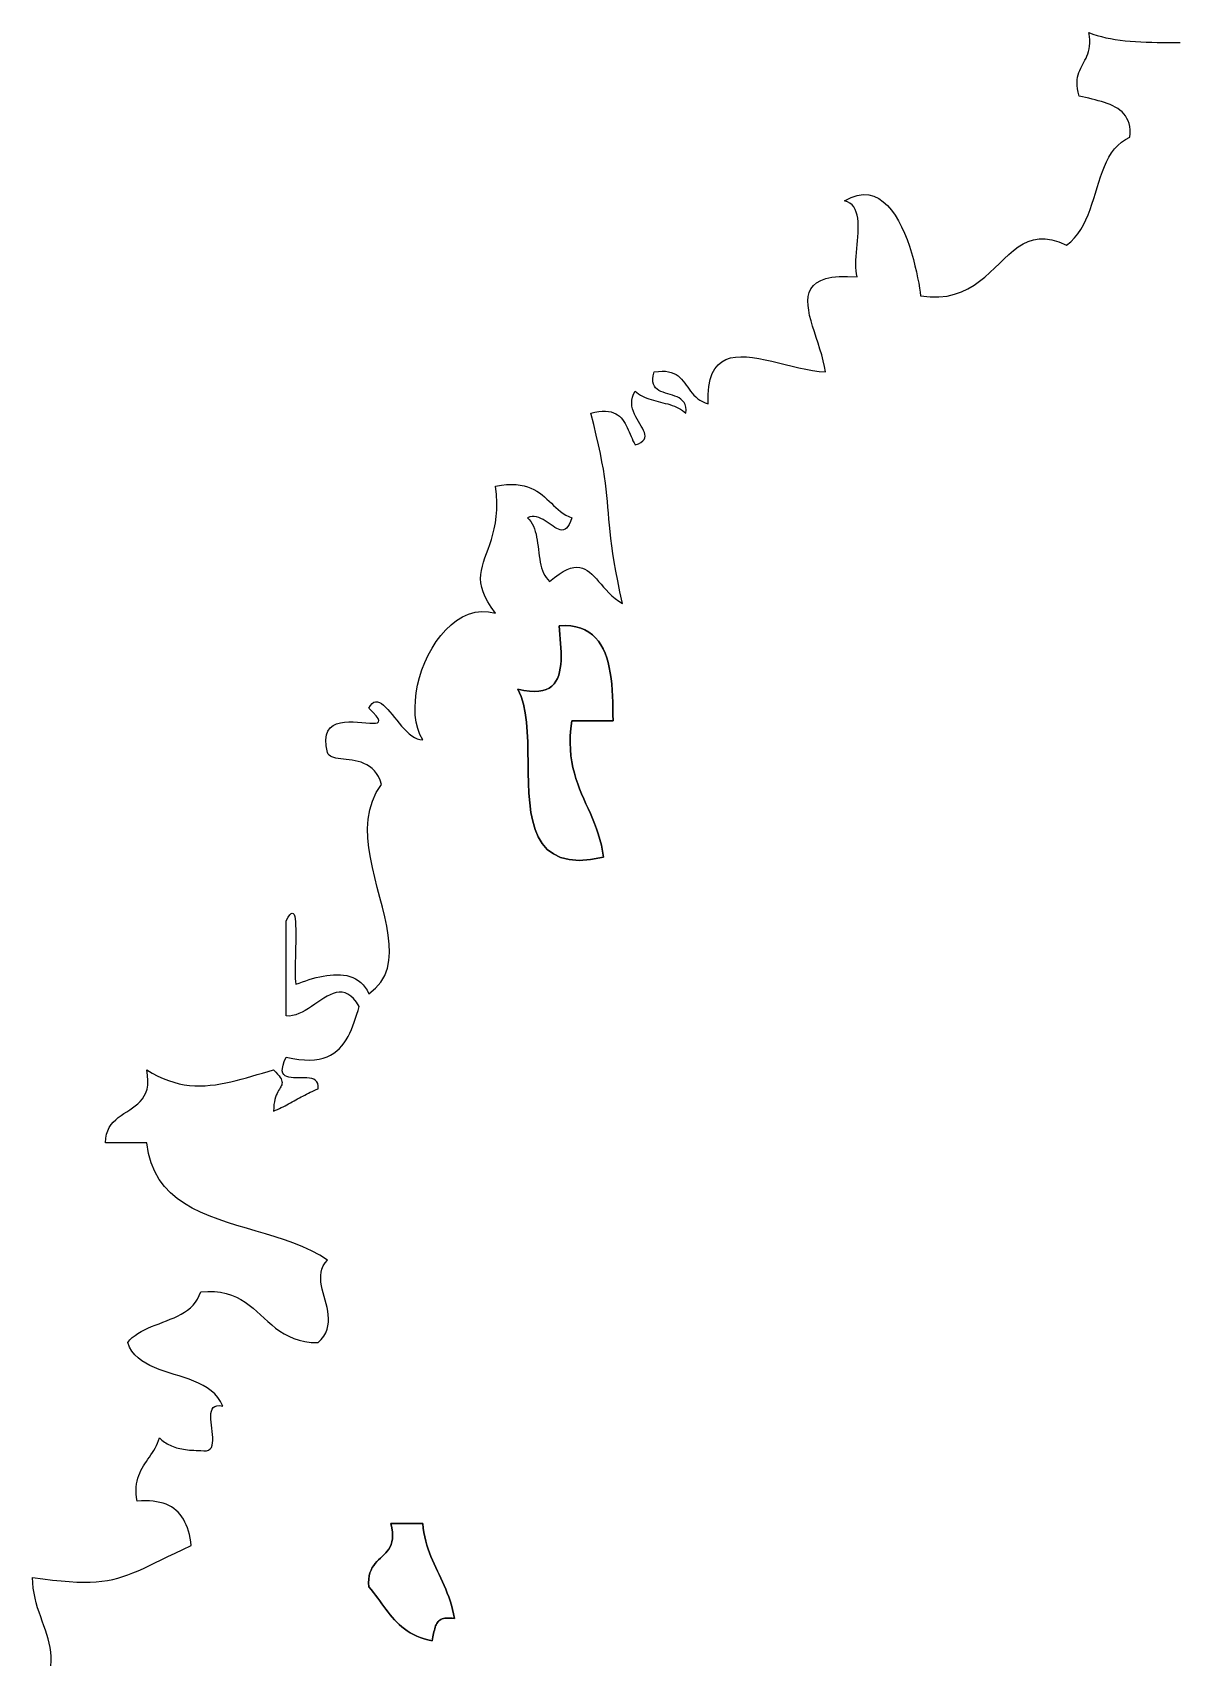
# Model space of a CAD drawing. Extents: x 0 to 1.82, y -2.75 to 0.29.
# Drawn here: x 0.02 to 0.377, y -0.398 to 0.11 of the extents above; entities that cross this region are included whole.
import ezdxf

# ---------------------------------------------------------------- set-up
doc = ezdxf.new("R2010")
doc.units = 0
doc.layers.get('0').update_dxf_attribs({"linetype": 'CONTINUOUS'})

msp = doc.modelspace()

# ---------------------------------------------------------------- linework, layer by layer
at = {"color": 7}
for points in [[(0.34675, 0.0905), (0.34644, 0.09169), (0.34622, 0.09278), (0.34611, 0.09379), (0.34608, 0.09472), (0.34612, 0.09558), (0.34624, 0.09638), (0.34642, 0.09713), (0.34664, 0.09784), (0.34691, 0.09851), (0.34721, 0.09915), (0.34753, 0.09978), (0.34787, 0.1004), (0.34821, 0.10102), (0.34854, 0.10165), (0.34887, 0.1023), (0.34917, 0.10297), (0.34944, 0.10368), (0.34968, 0.10443), (0.34986, 0.10523), (0.34998, 0.10609), (0.35004, 0.10702), (0.35002, 0.10803), (0.34992, 0.10912), (0.34972, 0.11031)], [(0.34972, 0.11031), (0.35099, 0.10984), (0.3523, 0.10942), (0.35366, 0.10904), (0.35506, 0.10871), (0.35651, 0.10842), (0.358, 0.10817), (0.35953, 0.10796), (0.36109, 0.10778), (0.36269, 0.10763), (0.36432, 0.1075), (0.36599, 0.10741), (0.36767, 0.10734), (0.36939, 0.10728), (0.37113, 0.10725), (0.37289, 0.10723), (0.37467, 0.10723), (0.37646, 0.10723), (0.37828, 0.10724)], [(0.3626, 0.07762), (0.36267, 0.07881), (0.36265, 0.07992), (0.36253, 0.08094), (0.36232, 0.08188), (0.36203, 0.08274), (0.36165, 0.08353), (0.36121, 0.08426), (0.36069, 0.08492), (0.36011, 0.08553), (0.35947, 0.08608), (0.35877, 0.08658), (0.35802, 0.08703), (0.35722, 0.08745), (0.35638, 0.08782), (0.35551, 0.08817), (0.3546, 0.08848), (0.35367, 0.08877), (0.35271, 0.08904), (0.35173, 0.0893), (0.35075, 0.08954), (0.34975, 0.08978), (0.34875, 0.09002), (0.34775, 0.09026), (0.34675, 0.0905)], [(0.34279, 0.04395), (0.34408, 0.045), (0.34524, 0.04618), (0.34628, 0.04747), (0.34721, 0.04885), (0.34805, 0.05032), (0.34881, 0.05186), (0.3495, 0.05345), (0.35013, 0.0551), (0.35071, 0.05678), (0.35126, 0.05848), (0.3518, 0.06019), (0.35232, 0.0619), (0.35285, 0.06359), (0.3534, 0.06526), (0.35398, 0.06688), (0.3546, 0.06845), (0.35528, 0.06996), (0.35602, 0.07139), (0.35684, 0.07272), (0.35776, 0.07396), (0.35878, 0.07508), (0.35992, 0.07607), (0.36119, 0.07692), (0.3626, 0.07762)], [(0.27346, 0.05781), (0.27551, 0.05884), (0.27744, 0.05946), (0.27927, 0.05971), (0.281, 0.0596), (0.28262, 0.05918), (0.28414, 0.05846), (0.28556, 0.05749), (0.28688, 0.05627), (0.28812, 0.05485), (0.28926, 0.05326), (0.29032, 0.05151), (0.29129, 0.04964), (0.29217, 0.04768), (0.29298, 0.04566), (0.29371, 0.0436), (0.29437, 0.04153), (0.29495, 0.03948), (0.29546, 0.03748), (0.29591, 0.03556), (0.29629, 0.03374), (0.29661, 0.03206), (0.29687, 0.03054), (0.29708, 0.02921), (0.29723, 0.0281)], [(0.27742, 0.03404), (0.27721, 0.03495), (0.27708, 0.03593), (0.27701, 0.03697), (0.27699, 0.03807), (0.27702, 0.03922), (0.27708, 0.0404), (0.27717, 0.04162), (0.27727, 0.04285), (0.27739, 0.04409), (0.27749, 0.04533), (0.27759, 0.04657), (0.27767, 0.04779), (0.27771, 0.04898), (0.27772, 0.05014), (0.27767, 0.05125), (0.27757, 0.05231), (0.27739, 0.05331), (0.27714, 0.05424), (0.2768, 0.05509), (0.27637, 0.05585), (0.27582, 0.05651), (0.27516, 0.05706), (0.27438, 0.0575), (0.27346, 0.05781)], [(0.29723, 0.0281), (0.3002, 0.02778), (0.30295, 0.02777), (0.30548, 0.02805), (0.30783, 0.02859), (0.30999, 0.02935), (0.31201, 0.0303), (0.31389, 0.03141), (0.31564, 0.03265), (0.3173, 0.03398), (0.31888, 0.03539), (0.3204, 0.03682), (0.32187, 0.03825), (0.32331, 0.03966), (0.32475, 0.041), (0.3262, 0.04224), (0.32768, 0.04336), (0.3292, 0.04432), (0.3308, 0.04509), (0.33247, 0.04564), (0.33426, 0.04594), (0.33616, 0.04595), (0.3382, 0.04564), (0.34041, 0.04498), (0.34279, 0.04395)], [(0.26752, 0.00433), (0.26721, 0.00608), (0.2668, 0.00786), (0.26632, 0.00967), (0.26577, 0.01148), (0.2652, 0.0133), (0.26461, 0.0151), (0.26403, 0.01688), (0.26348, 0.01864), (0.26299, 0.02035), (0.26257, 0.02201), (0.26226, 0.0236), (0.26207, 0.02513), (0.26202, 0.02657), (0.26214, 0.02792), (0.26245, 0.02917), (0.26297, 0.0303), (0.26372, 0.03131), (0.26473, 0.03219), (0.26602, 0.03292), (0.26761, 0.03349), (0.26952, 0.0339), (0.27178, 0.03414), (0.2744, 0.03419), (0.27742, 0.03404)], [(0.23087, -0.00557), (0.23086, -0.00268), (0.23108, -0.00016), (0.23151, 0.002), (0.23214, 0.00383), (0.23296, 0.00534), (0.23395, 0.00656), (0.2351, 0.00751), (0.23641, 0.00822), (0.23785, 0.0087), (0.23942, 0.00898), (0.2411, 0.00909), (0.24288, 0.00903), (0.24475, 0.00885), (0.24669, 0.00855), (0.2487, 0.00816), (0.25075, 0.0077), (0.25285, 0.0072), (0.25496, 0.00668), (0.2571, 0.00616), (0.25923, 0.00566), (0.26135, 0.0052), (0.26345, 0.00482), (0.26551, 0.00452), (0.26752, 0.00433)], [(0.22394, -0.00855), (0.22398, -0.00751), (0.22389, -0.00661), (0.22367, -0.00584), (0.22334, -0.00519), (0.22291, -0.00463), (0.22239, -0.00417), (0.2218, -0.00378), (0.22115, -0.00345), (0.22045, -0.00317), (0.21973, -0.00292), (0.21899, -0.0027), (0.21824, -0.00248), (0.21751, -0.00226), (0.21679, -0.00202), (0.21612, -0.00175), (0.2155, -0.00143), (0.21494, -0.00105), (0.21446, -0.00061), (0.21408, -0.00007), (0.2138, 0.00056), (0.21364, 0.0013), (0.21362, 0.00217), (0.21375, 0.00317), (0.21403, 0.00433)], [(0.21403, 0.00433), (0.21533, 0.00452), (0.2165, 0.00459), (0.21756, 0.00455), (0.21851, 0.00442), (0.21937, 0.0042), (0.22014, 0.0039), (0.22084, 0.00352), (0.22148, 0.00308), (0.22206, 0.00259), (0.22259, 0.00205), (0.22309, 0.00147), (0.22356, 0.00086), (0.22402, 0.00024), (0.22448, -0.0004), (0.22493, -0.00105), (0.2254, -0.00169), (0.2259, -0.00231), (0.22643, -0.00291), (0.227, -0.00348), (0.22763, -0.00402), (0.22832, -0.0045), (0.22908, -0.00493), (0.22993, -0.00529), (0.23087, -0.00557)], [(0.20809, -0.01845), (0.20909, -0.01806), (0.20987, -0.01765), (0.21044, -0.0172), (0.21084, -0.01672), (0.21107, -0.01622), (0.21115, -0.01568), (0.21111, -0.01512), (0.21095, -0.01453), (0.2107, -0.01391), (0.21038, -0.01326), (0.20999, -0.01259), (0.20957, -0.01189), (0.20913, -0.01116), (0.20869, -0.01041), (0.20826, -0.00964), (0.20787, -0.00884), (0.20753, -0.00802), (0.20725, -0.00717), (0.20707, -0.0063), (0.20699, -0.00541), (0.20703, -0.00449), (0.20722, -0.00355), (0.20756, -0.00259), (0.20809, -0.00161)], [(0.20809, -0.00161), (0.2086, -0.00208), (0.20916, -0.00251), (0.20974, -0.00289), (0.21036, -0.00323), (0.21101, -0.00353), (0.21168, -0.00381), (0.21237, -0.00406), (0.21308, -0.00429), (0.2138, -0.0045), (0.21453, -0.0047), (0.21527, -0.00489), (0.21601, -0.00508), (0.21675, -0.00527), (0.21749, -0.00546), (0.21823, -0.00566), (0.21895, -0.00587), (0.21965, -0.0061), (0.22035, -0.00635), (0.22102, -0.00663), (0.22166, -0.00693), (0.22228, -0.00727), (0.22287, -0.00765), (0.22342, -0.00808), (0.22394, -0.00855)], [(0.19422, -0.00855), (0.19553, -0.00823), (0.19673, -0.00802), (0.19782, -0.00792), (0.19883, -0.0079), (0.19974, -0.00798), (0.20057, -0.00814), (0.20132, -0.00838), (0.202, -0.00869), (0.20261, -0.00907), (0.20317, -0.0095), (0.20367, -0.00999), (0.20413, -0.01053), (0.20454, -0.0111), (0.20492, -0.01172), (0.20527, -0.01236), (0.20559, -0.01302), (0.2059, -0.0137), (0.2062, -0.0144), (0.20649, -0.01509), (0.20679, -0.01579), (0.20709, -0.01648), (0.2074, -0.01716), (0.20773, -0.01782), (0.20809, -0.01845)], [(0.20413, -0.06797), (0.20332, -0.0643), (0.20263, -0.06092), (0.20204, -0.05782), (0.20154, -0.05497), (0.20112, -0.05235), (0.20077, -0.04991), (0.20048, -0.04765), (0.20024, -0.04552), (0.20004, -0.04351), (0.19986, -0.04159), (0.1997, -0.03972), (0.19955, -0.03789), (0.19939, -0.03606), (0.19921, -0.03421), (0.19901, -0.03231), (0.19877, -0.03034), (0.19848, -0.02826), (0.19814, -0.02605), (0.19772, -0.02368), (0.19723, -0.02113), (0.19664, -0.01837), (0.19595, -0.01537), (0.19515, -0.0121), (0.19422, -0.00855)], [(0.16451, -0.07094), (0.16316, -0.06915), (0.16207, -0.06746), (0.16122, -0.06587), (0.16059, -0.06436), (0.16016, -0.06293), (0.15991, -0.06155), (0.15983, -0.06022), (0.15989, -0.05891), (0.16007, -0.05763), (0.16036, -0.05634), (0.16073, -0.05505), (0.16117, -0.05374), (0.16165, -0.05238), (0.16216, -0.05098), (0.16268, -0.04952), (0.16319, -0.04798), (0.16367, -0.04635), (0.16409, -0.04462), (0.16445, -0.04277), (0.16472, -0.0408), (0.16487, -0.03868), (0.16491, -0.0364), (0.16479, -0.03395), (0.16451, -0.03133)], [(0.16451, -0.03133), (0.1663, -0.03102), (0.16795, -0.03084), (0.16947, -0.03078), (0.17088, -0.03082), (0.17218, -0.03097), (0.17338, -0.0312), (0.17449, -0.03152), (0.17551, -0.03191), (0.17647, -0.03237), (0.17736, -0.03289), (0.1782, -0.03345), (0.17899, -0.03405), (0.17975, -0.03468), (0.18048, -0.03534), (0.18119, -0.03601), (0.1819, -0.03668), (0.1826, -0.03735), (0.18331, -0.03801), (0.18404, -0.03865), (0.1848, -0.03926), (0.18559, -0.03983), (0.18643, -0.04036), (0.18732, -0.04082), (0.18828, -0.04123)], [(0.18828, -0.04123), (0.1879, -0.04235), (0.1875, -0.04325), (0.18707, -0.04395), (0.18663, -0.04446), (0.18617, -0.0448), (0.1857, -0.04499), (0.1852, -0.04504), (0.18468, -0.04497), (0.18415, -0.0448), (0.18361, -0.04454), (0.18304, -0.04421), (0.18246, -0.04383), (0.18187, -0.04341), (0.18125, -0.04298), (0.18063, -0.04254), (0.17999, -0.04211), (0.17934, -0.04172), (0.17867, -0.04137), (0.17799, -0.04109), (0.1773, -0.04089), (0.17659, -0.04078), (0.17588, -0.0408), (0.17515, -0.04094), (0.17441, -0.04123)], [(0.17441, -0.04123), (0.17499, -0.04177), (0.1755, -0.04238), (0.17593, -0.04306), (0.1763, -0.0438), (0.17662, -0.0446), (0.17689, -0.04544), (0.17712, -0.04633), (0.17731, -0.04725), (0.17748, -0.04819), (0.17762, -0.04916), (0.17776, -0.05015), (0.17788, -0.05114), (0.17801, -0.05212), (0.17814, -0.05311), (0.17828, -0.05408), (0.17845, -0.05502), (0.17864, -0.05594), (0.17887, -0.05683), (0.17914, -0.05768), (0.17946, -0.05847), (0.17983, -0.05921), (0.18026, -0.05989), (0.18077, -0.0605), (0.18135, -0.06104)], [(0.18135, -0.06104), (0.18289, -0.05979), (0.18431, -0.05877), (0.18562, -0.05797), (0.18682, -0.05736), (0.18792, -0.05694), (0.18895, -0.05669), (0.18989, -0.05661), (0.19077, -0.05667), (0.1916, -0.05688), (0.19238, -0.05721), (0.19313, -0.05765), (0.19385, -0.05819), (0.19456, -0.05882), (0.19526, -0.05953), (0.19596, -0.0603), (0.19668, -0.06111), (0.19742, -0.06197), (0.1982, -0.06285), (0.19902, -0.06374), (0.19989, -0.06464), (0.20083, -0.06552), (0.20184, -0.06638), (0.20294, -0.0672), (0.20413, -0.06797)], [(0.14173, -0.11056), (0.14085, -0.10886), (0.14017, -0.10698), (0.1397, -0.10496), (0.13943, -0.10281), (0.13934, -0.10057), (0.13944, -0.09824), (0.13971, -0.09587), (0.14015, -0.09347), (0.14075, -0.09106), (0.14151, -0.08868), (0.14242, -0.08634), (0.14346, -0.08407), (0.14464, -0.08189), (0.14595, -0.07983), (0.14738, -0.07791), (0.14892, -0.07615), (0.15057, -0.07459), (0.15231, -0.07323), (0.15415, -0.07212), (0.15608, -0.07127), (0.15809, -0.0707), (0.16016, -0.07044), (0.16231, -0.07051), (0.16451, -0.07094)], [(0.17144, -0.09472), (0.17333, -0.09512), (0.17504, -0.09537), (0.17659, -0.09545), (0.17797, -0.09538), (0.1792, -0.09517), (0.18028, -0.09482), (0.18123, -0.09435), (0.18204, -0.09376), (0.18274, -0.09306), (0.18333, -0.09226), (0.18381, -0.09136), (0.18419, -0.09038), (0.18449, -0.08932), (0.18471, -0.0882), (0.18486, -0.08701), (0.18494, -0.08576), (0.18497, -0.08448), (0.18495, -0.08315), (0.1849, -0.0818), (0.18481, -0.08043), (0.1847, -0.07905), (0.18458, -0.07766), (0.18445, -0.07628), (0.18432, -0.07491)], [(0.18432, -0.07491), (0.18445, -0.07628), (0.18458, -0.07766), (0.1847, -0.07905), (0.18481, -0.08043), (0.1849, -0.0818), (0.18495, -0.08315), (0.18497, -0.08448), (0.18494, -0.08576), (0.18486, -0.08701), (0.18471, -0.0882), (0.18449, -0.08932), (0.18419, -0.09038), (0.18381, -0.09136), (0.18333, -0.09226), (0.18274, -0.09306), (0.18204, -0.09376), (0.18123, -0.09435), (0.18028, -0.09482), (0.1792, -0.09517), (0.17797, -0.09538), (0.17659, -0.09545), (0.17504, -0.09537), (0.17333, -0.09512), (0.17144, -0.09472)], [(0.18432, -0.07491), (0.18622, -0.07486), (0.18798, -0.07498), (0.18959, -0.07525), (0.19107, -0.07566), (0.19241, -0.07622), (0.19363, -0.0769), (0.19474, -0.07772), (0.19573, -0.07865), (0.19661, -0.07969), (0.19739, -0.08085), (0.19808, -0.0821), (0.19868, -0.08345), (0.1992, -0.08488), (0.19964, -0.0864), (0.20001, -0.08799), (0.20031, -0.08965), (0.20056, -0.09137), (0.20075, -0.09315), (0.2009, -0.09498), (0.20101, -0.09685), (0.20108, -0.09875), (0.20113, -0.10069), (0.20115, -0.10264), (0.20116, -0.10462)], [(0.20116, -0.10462), (0.20115, -0.10264), (0.20113, -0.10069), (0.20108, -0.09875), (0.20101, -0.09685), (0.2009, -0.09498), (0.20075, -0.09315), (0.20056, -0.09137), (0.20031, -0.08965), (0.20001, -0.08799), (0.19964, -0.0864), (0.1992, -0.08488), (0.19868, -0.08345), (0.19808, -0.0821), (0.19739, -0.08085), (0.19661, -0.07969), (0.19573, -0.07865), (0.19474, -0.07772), (0.19363, -0.0769), (0.19241, -0.07622), (0.19107, -0.07566), (0.18959, -0.07525), (0.18798, -0.07498), (0.18622, -0.07486), (0.18432, -0.07491)], [(0.19818, -0.14721), (0.19411, -0.14794), (0.19055, -0.14816), (0.18745, -0.14792), (0.18479, -0.14724), (0.18253, -0.14616), (0.18063, -0.14472), (0.17908, -0.14294), (0.17783, -0.14086), (0.17684, -0.13852), (0.17609, -0.13595), (0.17554, -0.13318), (0.17516, -0.13025), (0.17491, -0.12719), (0.17476, -0.12403), (0.17468, -0.12081), (0.17463, -0.11757), (0.17459, -0.11433), (0.17451, -0.11113), (0.17436, -0.10801), (0.17411, -0.105), (0.17373, -0.10213), (0.17318, -0.09944), (0.17243, -0.09695), (0.17144, -0.09472)], [(0.17144, -0.09472), (0.17243, -0.09695), (0.17318, -0.09944), (0.17373, -0.10213), (0.17411, -0.105), (0.17436, -0.10801), (0.17451, -0.11113), (0.17459, -0.11433), (0.17463, -0.11757), (0.17468, -0.12081), (0.17476, -0.12403), (0.17491, -0.12719), (0.17516, -0.13025), (0.17554, -0.13318), (0.17609, -0.13595), (0.17684, -0.13852), (0.17783, -0.14086), (0.17908, -0.14294), (0.18063, -0.14472), (0.18253, -0.14616), (0.18479, -0.14724), (0.18745, -0.14792), (0.19055, -0.14816), (0.19411, -0.14794), (0.19818, -0.14721)], [(0.11202, -0.11452), (0.11158, -0.11235), (0.11147, -0.11052), (0.11167, -0.10901), (0.11214, -0.10779), (0.11285, -0.10682), (0.11375, -0.10609), (0.11482, -0.10556), (0.11601, -0.10521), (0.11731, -0.105), (0.11866, -0.10491), (0.12005, -0.10492), (0.12142, -0.10499), (0.12276, -0.1051), (0.12402, -0.10521), (0.12517, -0.10531), (0.12618, -0.10535), (0.127, -0.10532), (0.12761, -0.10519), (0.12798, -0.10493), (0.12806, -0.1045), (0.12783, -0.10389), (0.12725, -0.10307), (0.12628, -0.102), (0.12489, -0.10066)], [(0.12489, -0.10066), (0.1254, -0.0998), (0.12592, -0.09919), (0.12647, -0.09881), (0.12703, -0.09864), (0.12762, -0.09866), (0.12822, -0.09886), (0.12884, -0.09922), (0.12948, -0.0997), (0.13013, -0.10031), (0.1308, -0.10101), (0.13149, -0.1018), (0.1322, -0.10264), (0.13292, -0.10352), (0.13365, -0.10443), (0.1344, -0.10534), (0.13516, -0.10623), (0.13594, -0.10709), (0.13673, -0.1079), (0.13753, -0.10863), (0.13835, -0.10928), (0.13918, -0.10981), (0.14002, -0.11022), (0.14087, -0.11047), (0.14173, -0.11056)], [(0.18828, -0.10462), (0.18798, -0.10703), (0.18781, -0.10932), (0.18777, -0.11149), (0.18784, -0.11355), (0.18802, -0.11552), (0.1883, -0.1174), (0.18865, -0.11921), (0.18909, -0.12094), (0.18959, -0.12262), (0.19014, -0.12425), (0.19074, -0.12584), (0.19137, -0.1274), (0.19204, -0.12894), (0.19271, -0.13047), (0.1934, -0.13199), (0.19408, -0.13353), (0.19474, -0.13508), (0.19538, -0.13665), (0.19599, -0.13827), (0.19656, -0.13993), (0.19707, -0.14164), (0.19752, -0.14342), (0.19789, -0.14527), (0.19818, -0.14721)], [(0.19818, -0.14721), (0.19789, -0.14527), (0.19752, -0.14342), (0.19707, -0.14164), (0.19656, -0.13993), (0.19599, -0.13827), (0.19538, -0.13665), (0.19474, -0.13508), (0.19408, -0.13353), (0.1934, -0.13199), (0.19271, -0.13047), (0.19204, -0.12894), (0.19137, -0.1274), (0.19074, -0.12584), (0.19014, -0.12425), (0.18959, -0.12262), (0.18909, -0.12094), (0.18865, -0.11921), (0.1883, -0.1174), (0.18802, -0.11552), (0.18784, -0.11355), (0.18777, -0.11149), (0.18781, -0.10932), (0.18798, -0.10703), (0.18828, -0.10462)], [(0.12885, -0.12443), (0.12843, -0.12315), (0.12792, -0.12202), (0.12732, -0.12104), (0.12664, -0.12019), (0.1259, -0.11946), (0.12511, -0.11884), (0.12427, -0.11833), (0.12339, -0.1179), (0.12248, -0.11755), (0.12156, -0.11727), (0.12062, -0.11705), (0.11969, -0.11688), (0.11877, -0.11674), (0.11787, -0.11662), (0.11699, -0.11653), (0.11616, -0.11643), (0.11537, -0.11633), (0.11465, -0.11621), (0.11398, -0.11606), (0.1134, -0.11588), (0.1129, -0.11564), (0.1125, -0.11534), (0.1122, -0.11497), (0.11202, -0.11452)], [(0.12489, -0.1898), (0.127, -0.18809), (0.12864, -0.18619), (0.12986, -0.1841), (0.13069, -0.18186), (0.13118, -0.17947), (0.13136, -0.17694), (0.13128, -0.17429), (0.13098, -0.17153), (0.1305, -0.16868), (0.12987, -0.16575), (0.12915, -0.16276), (0.12836, -0.15971), (0.12755, -0.15663), (0.12676, -0.15353), (0.12603, -0.15042), (0.1254, -0.14732), (0.12492, -0.14424), (0.12461, -0.14119), (0.12453, -0.13819), (0.12471, -0.13525), (0.12519, -0.1324), (0.12601, -0.12963), (0.12722, -0.12697), (0.12885, -0.12443)], [(0.09914, -0.16702), (0.09972, -0.16595), (0.10022, -0.16521), (0.10065, -0.16478), (0.10101, -0.16463), (0.10131, -0.16475), (0.10155, -0.1651), (0.10175, -0.16567), (0.10189, -0.16643), (0.10199, -0.16737), (0.10206, -0.16845), (0.1021, -0.16966), (0.10211, -0.17098), (0.1021, -0.17238), (0.10208, -0.17384), (0.10204, -0.17534), (0.102, -0.17685), (0.10196, -0.17835), (0.10193, -0.17983), (0.1019, -0.18126), (0.10189, -0.18261), (0.1019, -0.18386), (0.10194, -0.185), (0.10201, -0.18599), (0.10211, -0.18683)], [(0.10211, -0.18683), (0.10312, -0.18646), (0.10415, -0.18609), (0.1052, -0.18574), (0.10627, -0.1854), (0.10736, -0.18508), (0.10846, -0.18478), (0.10956, -0.18452), (0.11066, -0.1843), (0.11176, -0.18411), (0.11285, -0.18397), (0.11392, -0.18389), (0.11499, -0.18386), (0.11603, -0.18389), (0.11704, -0.18399), (0.11803, -0.18416), (0.11899, -0.18441), (0.1199, -0.18474), (0.12077, -0.18516), (0.1216, -0.18567), (0.12238, -0.18628), (0.1231, -0.18699), (0.12376, -0.18781), (0.12436, -0.18874), (0.12489, -0.1898)], [(0.12192, -0.19376), (0.12105, -0.19242), (0.12017, -0.19134), (0.11928, -0.19052), (0.11838, -0.18992), (0.11747, -0.18954), (0.11655, -0.18935), (0.11563, -0.18933), (0.11469, -0.18947), (0.11375, -0.18974), (0.11281, -0.19012), (0.11186, -0.1906), (0.1109, -0.19116), (0.10994, -0.19177), (0.10897, -0.19242), (0.108, -0.19309), (0.10703, -0.19376), (0.10605, -0.19441), (0.10507, -0.19501), (0.10408, -0.19556), (0.1031, -0.19603), (0.10211, -0.1964), (0.10112, -0.19665), (0.10013, -0.19677), (0.09914, -0.19673)], [(0.09914, -0.20961), (0.10117, -0.21003), (0.10307, -0.21032), (0.10483, -0.21047), (0.10647, -0.2105), (0.10798, -0.2104), (0.10938, -0.21019), (0.11068, -0.20988), (0.11187, -0.20946), (0.11296, -0.20895), (0.11397, -0.20834), (0.11489, -0.20765), (0.11573, -0.20688), (0.1165, -0.20604), (0.1172, -0.20514), (0.11785, -0.20417), (0.11843, -0.20315), (0.11898, -0.20208), (0.11947, -0.20097), (0.11994, -0.19982), (0.12037, -0.19865), (0.12078, -0.19745), (0.12117, -0.19623), (0.12155, -0.195), (0.12192, -0.19376)], [(0.04268, -0.23635), (0.04276, -0.23494), (0.04299, -0.23369), (0.04336, -0.23257), (0.04384, -0.23157), (0.04443, -0.23067), (0.04511, -0.22986), (0.04587, -0.22913), (0.04668, -0.22846), (0.04754, -0.22784), (0.04843, -0.22724), (0.04933, -0.22666), (0.05024, -0.22607), (0.05112, -0.22547), (0.05198, -0.22485), (0.05279, -0.22417), (0.05354, -0.22344), (0.05422, -0.22263), (0.0548, -0.22172), (0.05528, -0.22072), (0.05564, -0.21959), (0.05586, -0.21833), (0.05593, -0.21691), (0.05584, -0.21533), (0.05556, -0.21357)], [(0.05556, -0.21357), (0.05728, -0.21461), (0.05899, -0.21552), (0.06067, -0.21629), (0.06235, -0.21694), (0.064, -0.21747), (0.06565, -0.21789), (0.06729, -0.2182), (0.06891, -0.21841), (0.07053, -0.21853), (0.07215, -0.21856), (0.07376, -0.21852), (0.07537, -0.2184), (0.07698, -0.21821), (0.07859, -0.21796), (0.08021, -0.21766), (0.08183, -0.21731), (0.08345, -0.21692), (0.08509, -0.21649), (0.08673, -0.21604), (0.08839, -0.21556), (0.09006, -0.21507), (0.09175, -0.21457), (0.09345, -0.21407), (0.09518, -0.21357)], [(0.09518, -0.21357), (0.09586, -0.21427), (0.09643, -0.2149), (0.09688, -0.21546), (0.09724, -0.21597), (0.09751, -0.21642), (0.09768, -0.21683), (0.09779, -0.21721), (0.09782, -0.21757), (0.09779, -0.2179), (0.09771, -0.21823), (0.09758, -0.21856), (0.09741, -0.21889), (0.09721, -0.21924), (0.09698, -0.21962), (0.09674, -0.22002), (0.0965, -0.22047), (0.09625, -0.22096), (0.09601, -0.22151), (0.09579, -0.22212), (0.09559, -0.22281), (0.09542, -0.22358), (0.09529, -0.22443), (0.09521, -0.22539), (0.09518, -0.22644)], [(0.10904, -0.21951), (0.10908, -0.21861), (0.10894, -0.21788), (0.10866, -0.2173), (0.10824, -0.21685), (0.10771, -0.21652), (0.10708, -0.21629), (0.10637, -0.21615), (0.1056, -0.21606), (0.10478, -0.21603), (0.10393, -0.21603), (0.10308, -0.21604), (0.10223, -0.21604), (0.10141, -0.21603), (0.10064, -0.21598), (0.09992, -0.21587), (0.09929, -0.2157), (0.09875, -0.21543), (0.09832, -0.21505), (0.09802, -0.21456), (0.09788, -0.21392), (0.0979, -0.21312), (0.09811, -0.21215), (0.09851, -0.21098), (0.09914, -0.20961)], [(0.09518, -0.22644), (0.09579, -0.22619), (0.0964, -0.22593), (0.09699, -0.22566), (0.09758, -0.22538), (0.09816, -0.2251), (0.09874, -0.2248), (0.09931, -0.22451), (0.09987, -0.22421), (0.10044, -0.2239), (0.101, -0.2236), (0.10155, -0.22329), (0.10211, -0.22298), (0.10267, -0.22267), (0.10323, -0.22236), (0.10379, -0.22205), (0.10435, -0.22175), (0.10491, -0.22145), (0.10548, -0.22115), (0.10606, -0.22086), (0.10664, -0.22058), (0.10723, -0.2203), (0.10783, -0.22003), (0.10843, -0.21976), (0.10904, -0.21951)], [(0.11202, -0.273), (0.10958, -0.27147), (0.10701, -0.2701), (0.10431, -0.26886), (0.10151, -0.26774), (0.09862, -0.2667), (0.09567, -0.26574), (0.09268, -0.26482), (0.08968, -0.26393), (0.08667, -0.26305), (0.08368, -0.26216), (0.08073, -0.26123), (0.07785, -0.26024), (0.07504, -0.25918), (0.07234, -0.25802), (0.06977, -0.25674), (0.06734, -0.25531), (0.06507, -0.25373), (0.06299, -0.25196), (0.06111, -0.24999), (0.05947, -0.2478), (0.05807, -0.24536), (0.05694, -0.24265), (0.05609, -0.23965), (0.05556, -0.23635)], [(0.10904, -0.29875), (0.11005, -0.29774), (0.11084, -0.29671), (0.11145, -0.29565), (0.11188, -0.29457), (0.11215, -0.29347), (0.11229, -0.29236), (0.11232, -0.29123), (0.11224, -0.29009), (0.11207, -0.28895), (0.11185, -0.2878), (0.11157, -0.28665), (0.11127, -0.2855), (0.11096, -0.28436), (0.11066, -0.28322), (0.11038, -0.2821), (0.11014, -0.28099), (0.10997, -0.2799), (0.10988, -0.27883), (0.10989, -0.27778), (0.11001, -0.27676), (0.11026, -0.27577), (0.11067, -0.27481), (0.11125, -0.27388), (0.11202, -0.273)], [(0.04962, -0.29875), (0.05029, -0.29792), (0.05105, -0.29717), (0.0519, -0.29648), (0.05282, -0.29585), (0.05381, -0.29528), (0.05485, -0.29474), (0.05594, -0.29424), (0.05706, -0.29376), (0.05822, -0.2933), (0.05939, -0.29285), (0.06057, -0.2924), (0.06175, -0.29194), (0.06292, -0.29146), (0.06407, -0.29097), (0.06519, -0.29044), (0.06627, -0.28987), (0.06731, -0.28925), (0.06828, -0.28858), (0.06919, -0.28784), (0.07002, -0.28703), (0.07077, -0.28614), (0.07142, -0.28516), (0.07197, -0.28408), (0.0724, -0.2829)], [(0.0724, -0.2829), (0.07465, -0.28275), (0.07673, -0.2828), (0.07864, -0.28301), (0.08041, -0.28339), (0.08204, -0.2839), (0.08356, -0.28454), (0.08497, -0.28529), (0.0863, -0.28613), (0.08756, -0.28704), (0.08877, -0.28802), (0.08994, -0.28904), (0.09109, -0.29008), (0.09224, -0.29114), (0.09339, -0.29218), (0.09458, -0.29321), (0.0958, -0.2942), (0.09709, -0.29513), (0.09844, -0.29599), (0.09989, -0.29677), (0.10145, -0.29744), (0.10312, -0.29798), (0.10494, -0.2984), (0.10691, -0.29866), (0.10904, -0.29875)], [(0.07933, -0.31856), (0.07863, -0.31715), (0.07778, -0.3159), (0.07679, -0.31478), (0.07569, -0.31379), (0.07447, -0.3129), (0.07316, -0.31212), (0.07176, -0.31141), (0.07031, -0.31078), (0.0688, -0.3102), (0.06725, -0.30966), (0.06568, -0.30915), (0.0641, -0.30865), (0.06253, -0.30815), (0.06097, -0.30764), (0.05945, -0.3071), (0.05798, -0.30652), (0.05657, -0.30589), (0.05523, -0.30518), (0.05399, -0.3044), (0.05285, -0.30352), (0.05183, -0.30252), (0.05094, -0.30141), (0.0502, -0.30015), (0.04962, -0.29875)], [(0.0724, -0.33242), (0.07341, -0.33257), (0.07424, -0.33253), (0.07489, -0.33231), (0.07539, -0.33195), (0.07575, -0.33144), (0.07599, -0.33081), (0.07612, -0.33008), (0.07618, -0.32927), (0.07616, -0.32838), (0.07609, -0.32745), (0.07599, -0.32648), (0.07586, -0.32549), (0.07574, -0.3245), (0.07564, -0.32353), (0.07557, -0.3226), (0.07555, -0.32171), (0.0756, -0.3209), (0.07574, -0.32017), (0.07598, -0.31954), (0.07634, -0.31903), (0.07684, -0.31866), (0.07749, -0.31845), (0.07832, -0.31841), (0.07933, -0.31856)], [(0.05259, -0.34827), (0.05239, -0.34707), (0.05227, -0.34593), (0.05224, -0.34486), (0.05228, -0.34384), (0.05239, -0.34288), (0.05256, -0.34197), (0.05279, -0.3411), (0.05307, -0.34027), (0.05339, -0.33948), (0.05375, -0.33871), (0.05415, -0.33797), (0.05457, -0.33725), (0.05501, -0.33655), (0.05547, -0.33585), (0.05594, -0.33516), (0.0564, -0.33448), (0.05687, -0.33379), (0.05732, -0.33309), (0.05776, -0.33238), (0.05818, -0.33165), (0.05857, -0.3309), (0.05893, -0.33012), (0.05925, -0.32931), (0.05952, -0.32846)], [(0.05952, -0.32846), (0.0599, -0.32882), (0.06029, -0.32916), (0.06068, -0.32948), (0.06109, -0.32979), (0.06152, -0.33007), (0.06195, -0.33033), (0.0624, -0.33058), (0.06286, -0.33081), (0.06333, -0.33102), (0.06382, -0.33121), (0.06433, -0.33139), (0.06485, -0.33156), (0.06538, -0.3317), (0.06593, -0.33183), (0.0665, -0.33195), (0.06708, -0.33206), (0.06768, -0.33214), (0.0683, -0.33222), (0.06893, -0.33228), (0.06959, -0.33234), (0.07026, -0.33237), (0.07095, -0.3324), (0.07166, -0.33242), (0.0724, -0.33242)], [(0.06943, -0.36214), (0.06928, -0.36092), (0.06909, -0.35976), (0.06887, -0.35866), (0.06859, -0.3576), (0.06827, -0.3566), (0.06791, -0.35565), (0.0675, -0.35476), (0.06704, -0.35392), (0.06654, -0.35313), (0.06598, -0.35241), (0.06538, -0.35173), (0.06472, -0.35112), (0.06401, -0.35056), (0.06326, -0.35005), (0.06244, -0.34961), (0.06158, -0.34922), (0.06065, -0.34889), (0.05968, -0.34863), (0.05864, -0.34842), (0.05755, -0.34826), (0.0564, -0.34817), (0.05519, -0.34814), (0.05392, -0.34818), (0.05259, -0.34827)], [(0.12489, -0.37501), (0.12483, -0.37372), (0.12488, -0.37256), (0.12503, -0.37152), (0.12527, -0.37059), (0.12559, -0.36975), (0.12597, -0.36899), (0.12642, -0.3683), (0.12691, -0.36767), (0.12743, -0.36709), (0.12798, -0.36654), (0.12854, -0.366), (0.1291, -0.36548), (0.12965, -0.36495), (0.13018, -0.3644), (0.13068, -0.36382), (0.13113, -0.3632), (0.13152, -0.36252), (0.13186, -0.36178), (0.13211, -0.36096), (0.13227, -0.36004), (0.13234, -0.35902), (0.13229, -0.35788), (0.13213, -0.35661), (0.13182, -0.3552)], [(0.13182, -0.3552), (0.13213, -0.35661), (0.13229, -0.35788), (0.13234, -0.35902), (0.13227, -0.36004), (0.13211, -0.36096), (0.13186, -0.36178), (0.13152, -0.36252), (0.13113, -0.3632), (0.13068, -0.36382), (0.13018, -0.3644), (0.12965, -0.36495), (0.1291, -0.36548), (0.12854, -0.366), (0.12798, -0.36654), (0.12743, -0.36709), (0.12691, -0.36767), (0.12642, -0.3683), (0.12597, -0.36899), (0.12559, -0.36975), (0.12527, -0.37059), (0.12503, -0.37152), (0.12488, -0.37256), (0.12483, -0.37372), (0.12489, -0.37501)], [(0.14173, -0.3552), (0.14188, -0.35666), (0.14209, -0.35806), (0.14236, -0.3594), (0.14267, -0.3607), (0.14302, -0.36196), (0.14342, -0.36319), (0.14384, -0.36438), (0.1443, -0.36555), (0.14478, -0.36669), (0.14527, -0.36782), (0.14579, -0.36894), (0.14631, -0.37006), (0.14684, -0.37117), (0.14737, -0.37229), (0.14789, -0.37343), (0.14841, -0.37457), (0.14891, -0.37574), (0.14939, -0.37693), (0.14985, -0.37815), (0.15028, -0.37941), (0.15068, -0.38071), (0.15104, -0.38206), (0.15136, -0.38346), (0.15163, -0.38492)], [(0.15163, -0.38492), (0.15136, -0.38346), (0.15104, -0.38206), (0.15068, -0.38071), (0.15028, -0.37941), (0.14985, -0.37815), (0.14939, -0.37693), (0.14891, -0.37574), (0.14841, -0.37457), (0.14789, -0.37343), (0.14737, -0.37229), (0.14684, -0.37117), (0.14631, -0.37006), (0.14579, -0.36894), (0.14527, -0.36782), (0.14478, -0.36669), (0.1443, -0.36555), (0.14384, -0.36438), (0.14342, -0.36319), (0.14302, -0.36196), (0.14267, -0.3607), (0.14236, -0.3594), (0.14209, -0.35806), (0.14188, -0.35666), (0.14173, -0.3552)], [(0.0199, -0.37204), (0.02312, -0.37249), (0.02608, -0.37287), (0.02882, -0.37316), (0.03134, -0.37337), (0.03369, -0.3735), (0.03586, -0.37356), (0.03789, -0.37353), (0.03979, -0.37343), (0.04158, -0.37326), (0.04329, -0.37301), (0.04493, -0.37268), (0.04652, -0.37229), (0.04809, -0.37182), (0.04965, -0.37128), (0.05123, -0.37067), (0.05285, -0.36999), (0.05451, -0.36924), (0.05626, -0.36842), (0.05809, -0.36753), (0.06005, -0.36658), (0.06214, -0.36557), (0.06439, -0.36449), (0.06681, -0.36334), (0.06943, -0.36214)], [(0.02565, -0.3997), (0.02575, -0.39822), (0.02574, -0.39678), (0.02563, -0.39537), (0.02542, -0.39398), (0.02513, -0.3926), (0.02477, -0.39123), (0.02436, -0.38987), (0.02391, -0.38851), (0.02343, -0.38714), (0.02293, -0.38576), (0.02244, -0.38437), (0.02195, -0.38295), (0.02148, -0.38151), (0.02105, -0.38004), (0.02067, -0.37853), (0.02036, -0.37698), (0.02011, -0.37539), (0.01996, -0.37374), (0.0199, -0.37204)], [(0.1447, -0.39185), (0.14338, -0.39157), (0.14214, -0.39123), (0.14096, -0.39084), (0.13986, -0.3904), (0.13882, -0.3899), (0.13784, -0.38936), (0.13692, -0.38877), (0.13604, -0.38814), (0.13521, -0.38748), (0.13442, -0.38678), (0.13366, -0.38605), (0.13294, -0.38529), (0.13224, -0.3845), (0.13156, -0.38369), (0.1309, -0.38286), (0.13025, -0.38202), (0.1296, -0.38116), (0.12896, -0.38029), (0.12832, -0.37941), (0.12767, -0.37853), (0.127, -0.37764), (0.12632, -0.37676), (0.12562, -0.37588), (0.12489, -0.37501)], [(0.12489, -0.37501), (0.12562, -0.37588), (0.12632, -0.37676), (0.127, -0.37764), (0.12767, -0.37853), (0.12832, -0.37941), (0.12896, -0.38029), (0.1296, -0.38116), (0.13025, -0.38202), (0.1309, -0.38286), (0.13156, -0.38369), (0.13224, -0.3845), (0.13294, -0.38529), (0.13366, -0.38605), (0.13442, -0.38678), (0.13521, -0.38748), (0.13604, -0.38814), (0.13692, -0.38877), (0.13784, -0.38936), (0.13882, -0.3899), (0.13986, -0.3904), (0.14096, -0.39084), (0.14214, -0.39123), (0.14338, -0.39157), (0.1447, -0.39185)], [(0.15163, -0.38492), (0.15092, -0.38481), (0.15027, -0.38475), (0.14967, -0.38473), (0.14913, -0.38474), (0.14863, -0.38479), (0.14818, -0.38488), (0.14778, -0.38501), (0.14741, -0.38517), (0.14709, -0.38537), (0.1468, -0.3856), (0.14654, -0.38586), (0.14631, -0.38615), (0.14611, -0.38648), (0.14592, -0.38683), (0.14576, -0.38722), (0.14562, -0.38763), (0.14549, -0.38807), (0.14537, -0.38854), (0.14525, -0.38903), (0.14514, -0.38955), (0.14504, -0.39009), (0.14493, -0.39065), (0.14482, -0.39124), (0.1447, -0.39185)], [(0.1447, -0.39185), (0.14482, -0.39124), (0.14493, -0.39065), (0.14504, -0.39009), (0.14514, -0.38955), (0.14525, -0.38903), (0.14537, -0.38854), (0.14549, -0.38807), (0.14562, -0.38763), (0.14576, -0.38722), (0.14592, -0.38683), (0.14611, -0.38648), (0.14631, -0.38615), (0.14654, -0.38586), (0.1468, -0.3856), (0.14709, -0.38537), (0.14741, -0.38517), (0.14778, -0.38501), (0.14818, -0.38488), (0.14863, -0.38479), (0.14913, -0.38474), (0.14967, -0.38473), (0.15027, -0.38475), (0.15092, -0.38481), (0.15163, -0.38492)]]:
    msp.add_lwpolyline(points, dxfattribs=at)
for points in [[(0.18432, -0.07491), (0.18432, -0.07491)], [(0.17144, -0.09472), (0.17144, -0.09472)], [(0.12489, -0.10066), (0.12489, -0.10066)], [(0.13182, -0.3552), (0.13182, -0.3552)], [(0.12489, -0.37501), (0.12489, -0.37501)]]:
    msp.add_lwpolyline(points, close=True, dxfattribs=at)
for points in [[(0.20116, -0.10462, 0), (0.20054, -0.10462, 0), (0.19994, -0.10462, 0), (0.19934, -0.10462, 0), (0.19876, -0.10462, 0), (0.19818, -0.10462, 0), (0.19761, -0.10462, 0), (0.19705, -0.10462, 0), (0.1965, -0.10462, 0), (0.19595, -0.10462, 0), (0.19541, -0.10462, 0), (0.19488, -0.10462, 0), (0.19435, -0.10462, 0), (0.19382, -0.10462, 0), (0.1933, -0.10462, 0), (0.19279, -0.10462, 0), (0.19228, -0.10462, 0), (0.19177, -0.10462, 0), (0.19127, -0.10462, 0), (0.19076, -0.10462, 0), (0.19027, -0.10462, 0), (0.18977, -0.10462, 0), (0.18927, -0.10462, 0), (0.18878, -0.10462, 0), (0.18828, -0.10462, 0)], [(0.18828, -0.10462, 0), (0.18878, -0.10462, 0), (0.18927, -0.10462, 0), (0.18977, -0.10462, 0), (0.19027, -0.10462, 0), (0.19076, -0.10462, 0), (0.19127, -0.10462, 0), (0.19177, -0.10462, 0), (0.19228, -0.10462, 0), (0.19279, -0.10462, 0), (0.1933, -0.10462, 0), (0.19382, -0.10462, 0), (0.19435, -0.10462, 0), (0.19488, -0.10462, 0), (0.19541, -0.10462, 0), (0.19595, -0.10462, 0), (0.1965, -0.10462, 0), (0.19705, -0.10462, 0), (0.19761, -0.10462, 0), (0.19818, -0.10462, 0), (0.19876, -0.10462, 0), (0.19934, -0.10462, 0), (0.19994, -0.10462, 0), (0.20054, -0.10462, 0), (0.20116, -0.10462, 0)], [(0.09914, -0.19673, 0), (0.09914, -0.19549, 0), (0.09914, -0.19425, 0), (0.09914, -0.19302, 0), (0.09914, -0.19178, 0), (0.09914, -0.19054, 0), (0.09914, -0.1893, 0), (0.09914, -0.18806, 0), (0.09914, -0.18683, 0), (0.09914, -0.18559, 0), (0.09914, -0.18435, 0), (0.09914, -0.18311, 0), (0.09914, -0.18187, 0), (0.09914, -0.18064, 0), (0.09914, -0.1794, 0), (0.09914, -0.17816, 0), (0.09914, -0.17692, 0), (0.09914, -0.17568, 0), (0.09914, -0.17445, 0), (0.09914, -0.17321, 0), (0.09914, -0.17197, 0), (0.09914, -0.17073, 0), (0.09914, -0.16949, 0), (0.09914, -0.16826, 0), (0.09914, -0.16702, 0)], [(0.05556, -0.23635, 0), (0.05506, -0.23635, 0), (0.05455, -0.23635, 0), (0.05403, -0.23635, 0), (0.05351, -0.23635, 0), (0.05297, -0.23635, 0), (0.05243, -0.23635, 0), (0.05189, -0.23635, 0), (0.05134, -0.23635, 0), (0.05079, -0.23635, 0), (0.05024, -0.23635, 0), (0.04968, -0.23635, 0), (0.04912, -0.23635, 0), (0.04857, -0.23635, 0), (0.04801, -0.23635, 0), (0.04745, -0.23635, 0), (0.0469, -0.23635, 0), (0.04635, -0.23635, 0), (0.04581, -0.23635, 0), (0.04527, -0.23635, 0), (0.04474, -0.23635, 0), (0.04421, -0.23635, 0), (0.04369, -0.23635, 0), (0.04318, -0.23635, 0), (0.04268, -0.23635, 0)], [(0.13182, -0.3552, 0), (0.1322, -0.3552, 0), (0.13259, -0.3552, 0), (0.13298, -0.3552, 0), (0.13338, -0.3552, 0), (0.13379, -0.3552, 0), (0.13421, -0.3552, 0), (0.13463, -0.3552, 0), (0.13505, -0.3552, 0), (0.13548, -0.3552, 0), (0.13591, -0.3552, 0), (0.13634, -0.3552, 0), (0.13678, -0.3552, 0), (0.13721, -0.3552, 0), (0.13764, -0.3552, 0), (0.13807, -0.3552, 0), (0.1385, -0.3552, 0), (0.13893, -0.3552, 0), (0.13935, -0.3552, 0), (0.13976, -0.3552, 0), (0.14017, -0.3552, 0), (0.14057, -0.3552, 0), (0.14097, -0.3552, 0), (0.14135, -0.3552, 0), (0.14173, -0.3552, 0)], [(0.14173, -0.3552, 0), (0.14135, -0.3552, 0), (0.14097, -0.3552, 0), (0.14057, -0.3552, 0), (0.14017, -0.3552, 0), (0.13976, -0.3552, 0), (0.13935, -0.3552, 0), (0.13893, -0.3552, 0), (0.1385, -0.3552, 0), (0.13807, -0.3552, 0), (0.13764, -0.3552, 0), (0.13721, -0.3552, 0), (0.13678, -0.3552, 0), (0.13634, -0.3552, 0), (0.13591, -0.3552, 0), (0.13548, -0.3552, 0), (0.13505, -0.3552, 0), (0.13463, -0.3552, 0), (0.13421, -0.3552, 0), (0.13379, -0.3552, 0), (0.13338, -0.3552, 0), (0.13298, -0.3552, 0), (0.13259, -0.3552, 0), (0.1322, -0.3552, 0), (0.13182, -0.3552, 0)]]:
    msp.add_polyline3d(points, dxfattribs=at)

doc.saveas('drawing.dxf')
